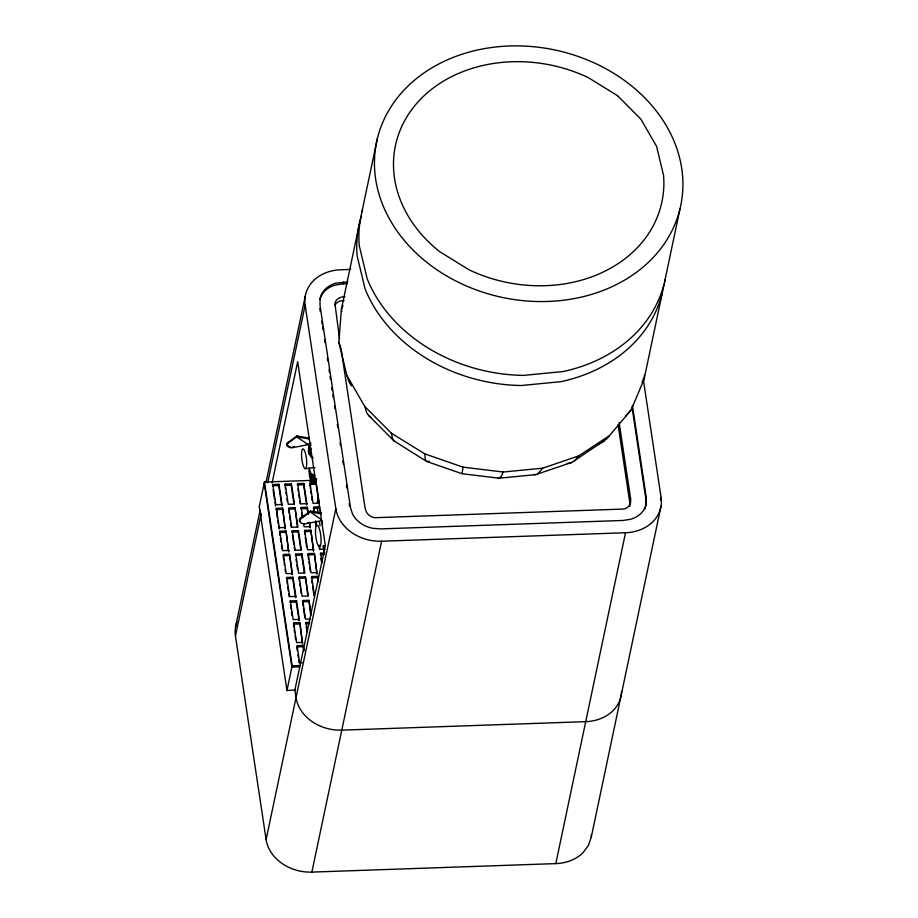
<?xml version="1.0" encoding="UTF-8"?>
<svg xmlns="http://www.w3.org/2000/svg" width="918" height="918" viewBox="0 0 918 918"><rect width="100%" height="100%" fill="white"/><g stroke="black" fill="none" stroke-linecap="round" stroke-linejoin="round"><path stroke-width="1.38" d="M236.787 622.301A41.276 33.599 11.9 0 0 235.444 635.99L266.105 839.58A41.276 33.599 11.9 0 0 311.868 872.1L555.803 863.609A41.276 33.599 11.9 0 0 583.056 852.673L588.449 845.421L591.284 837.09L591.295 834.577M629.759 506.38L629.794 502.456L618.101 424.862M619.122 422.441L630.597 498.623L630.574 502.548A10.718 8.721 11.9 0 1 624.045 509.042L374.659 517.718A10.718 8.721 11.9 0 1 366.259 511.751L365.043 507.861L341.462 351.261M632.009 407.11L645.836 498.922L645.79 505.336A26.186 21.321 11.9 0 1 644.597 509.352M632.387 405.286L646.215 497.097L646.169 503.512A26.186 21.321 11.9 0 1 630.23 519.37L622.714 520.472L380.718 528.894L372.949 528.32A26.186 21.321 11.9 0 1 352.409 513.724L350.446 507.39L320.026 305.407L320.072 298.993A26.186 21.321 11.9 0 1 336.011 283.134L347.83 281.883M359.638 222.707L341.404 309.217L338.868 342.242L346.832 375.382L364.733 406.41L391.355 433.193L424.896 453.917L425.149 458.943L426.629 461.444L461.949 473.699L499.151 478.209L535.687 474.64L571.925 462.385L606.626 439.022L631.263 409.818L644.103 379.18L662.337 292.658M644.413 375.06L644.103 379.18L642.003 382.003M309.458 438.15L296.904 435.947L296.766 436.83L288.504 442.878A4.418 2.559 9 0 0 287.116 445.769A4.418 2.559 9 0 0 291.74 447.823L308.127 444.633L310.915 445.115M308.264 443.75L308.127 444.633L296.766 436.83L309.32 439.034M321.38 512.944L310.41 511.028L310.25 511.98L301.253 518.567A4.808 2.788 9 0 0 299.75 521.711A4.808 2.788 9 0 0 304.787 523.937L321.243 520.736M288.504 442.878L288.642 441.994L296.904 435.947M294.242 447.33L294.38 446.446M301.253 518.567L301.414 517.603L310.41 511.028M307.507 523.409L307.656 522.457M424.896 453.917L463.051 467.159L462.075 473.596M259.266 506.667L264.453 482.03L310.686 480.424M235.501 627.155L260.138 510.247M266.013 482.398L305.235 296.284M235.444 635.99L261.251 513.518M267.712 482.834L305.166 305.109A41.276 33.599 11.9 0 1 340.716 269.766L350.699 269.422M272.095 483.029L297.661 361.726L325.339 545.51L294.85 690.187M272.784 484.52L272.508 485.794L278.728 485.576L278.992 484.302L272.784 484.52L275.825 504.728L282.033 504.51L278.992 484.302M277.351 517.901L276.364 508.32L282.572 508.113L285.223 528.768L282.572 508.113M285.2 484.084L284.936 485.37L291.144 485.152L291.408 483.866L285.2 484.084L288.241 504.292L294.449 504.085L291.408 483.866M282.033 504.51L281.769 505.795L278.728 485.576M279.967 535.297L279.818 531.247L286.026 531.029L288.688 551.741L286.026 531.029M297.616 483.66L297.352 484.934L303.56 484.715L303.824 483.442L297.616 483.66L300.656 503.867L306.876 503.649L303.824 483.442M297.432 526.943L294.999 507.677L288.78 507.895L291.706 527.276L297.914 527.058L294.999 507.677M319.969 299.463A26.186 21.321 11.9 0 1 335.632 284.959L343.148 283.857L343.527 282.033M309.205 447.146L309.573 445.414C307.369 449.809 308.459 455.477 312.751 458.185M308.471 451.817L308.827 447.686M310.146 444.45L309.332 450.061L311.454 454.387M310.64 442.671L309.802 446.676L309.802 445.528M292.234 530.811L291.97 532.084L298.178 531.866L298.442 530.593L292.234 530.811L295.16 550.249L301.368 550.031L298.442 530.593M309.332 450.061L310.663 443.75M309.228 454.18L308.838 450.072M310.054 452.322L310.858 448.535M292.417 573.429L292.142 574.714L289.526 554.277L283.318 554.495L286.209 573.647L292.417 573.429L289.526 554.277M361.772 212.597L377.332 138.744M310.686 456.361L311.053 454.617L309.596 452.448M301.207 507.459L300.932 508.733L307.14 508.526L307.415 507.241L301.207 507.459L302.665 517.144M286.783 577.445L286.508 578.719L292.716 578.501L292.991 577.227L286.783 577.445L289.663 596.62L295.871 596.402L292.991 577.227M310.376 488.548L310.032 483.224L313.084 503.431L319.292 503.213M295.734 554.059L295.47 555.333L301.678 555.115L301.953 553.841L295.734 554.059L298.625 573.222L304.833 573.004L301.953 553.841M306.876 503.649L306.601 504.923L303.56 484.715M304.799 534.437L304.65 530.375L310.869 530.156L313.52 550.869L310.869 530.156M290.317 600.946L290.054 602.219L296.262 602.013L296.525 600.728L290.317 600.946L293.129 619.593L299.337 619.386L296.525 600.728M316.24 483.006L315.976 484.279L309.768 484.497M299.337 581.025L299.199 577.009L305.407 576.791L308.299 595.977L302.079 596.195L299.199 577.009M309.71 522.468L310.066 527.896L309.228 522.365M295.871 596.402L295.607 597.687L292.716 578.501M317.135 503.293L318.294 497.797M308.505 559.005L308.161 553.623L314.369 553.405L316.985 573.842L314.369 553.405M293.783 627.005L293.622 622.92L299.842 622.702L302.527 643.633L299.842 622.702M307.817 595.885L305.407 576.791M303.066 605.788L302.733 600.51L308.941 600.303L311.156 614.957M299.337 619.386L299.061 620.66L296.262 602.013M621.566 691.38A41.276 33.599 11.9 0 1 585.718 721.651L341.783 730.143A41.276 33.599 11.9 0 1 296.021 697.623L294.885 690.049L286.944 690.462L292.142 665.814L264.453 482.03M310.686 614.899L308.941 600.303M324.295 553.061L320.577 553.198L320.302 554.472L324.031 554.346M309.768 622.358L306.05 622.484L305.774 623.77L309.504 623.632M303.583 650.655L303.261 645.423L297.053 645.629L299.635 662.785L302.114 662.704M318.167 581.748L317.823 576.366L311.615 576.573L314.507 595.759M266.105 839.58L335.827 508.71L305.166 305.109M311.868 872.1L381.601 541.218A41.276 33.599 11.9 0 1 335.827 508.71M664.46 282.56L680.031 208.707A155.349 126.477 11.9 0 0 478.726 49.744A155.349 126.477 11.9 0 0 427.283 262.72A155.349 126.477 11.9 0 0 680.031 208.707M629.794 502.456L630.597 498.623M555.803 863.609L625.525 532.738A41.276 33.599 11.9 0 0 661.075 497.384L643.185 378.629M645.836 498.922L646.215 497.097M660.478 500.184L661.075 497.384M591.284 837.09L661.006 506.22M608.978 435.97L578.765 455.879L542.71 468.18L503.236 472.024L501.194 476.522L499.151 478.209L498.153 477.968M343.011 305.396L341.404 309.217L341.909 311.546M542.71 468.18L537.661 474.067M578.765 455.879L574.507 460.847M631.263 409.818L625.456 416.129M603.826 441.524L598.226 444.381M570.021 462.97L571.925 462.385M429.291 461.318L426.629 461.444L393.879 440.835L368.577 415.384L366.741 412.836L364.733 406.41M292.991 446.882L293.978 446.641M344.881 296.606L341.427 297.111A10.718 8.721 11.9 0 0 334.898 303.594L339.545 338.57M344.078 300.438L340.624 300.943A10.718 8.721 11.9 0 0 334.829 305.269M305.143 468.685A9.949 2.318 83.2 0 0 305.694 454.249A9.949 2.318 83.2 0 0 301.563 453.481A9.949 2.318 83.2 0 0 305.143 468.685L314.943 467.514M567.003 463.406L569.068 463.269M343.148 283.857L347.44 283.708M276.1 509.605L282.308 509.387M288.516 509.169L294.724 508.951M313.348 508.308L319.556 508.09L319.831 506.816L313.623 507.023L314.243 511.177M285.498 527.483L279.29 527.701L276.364 508.32M310.33 526.622L304.122 526.84L303.709 524.075M279.554 532.52L285.762 532.302M304.386 531.66L310.594 531.442M381.601 541.218L625.525 532.738M288.952 550.456L282.744 550.674L279.818 531.247M313.795 549.595L307.587 549.813L304.65 530.375M324.972 549.205L320.003 549.377L319.372 545.212M283.054 555.769L289.262 555.551M307.886 554.908L314.094 554.69M317.249 572.568L311.041 572.786L308.161 553.623M298.924 578.283L305.132 578.076M311.34 577.858L317.559 577.64M302.47 601.795L308.678 601.577M310.514 618.996L305.545 619.168L302.733 600.51M293.358 624.194L299.566 623.988M302.791 642.359L296.583 642.566L293.622 622.92M296.778 646.915L302.986 646.697M292.142 665.814L300.048 665.539M299.773 666.824L291.867 667.099L264.189 483.304M533.587 474.514L535.687 474.64M463.051 467.159L503.236 472.024M321.231 513.908L310.25 511.98L321.495 519.703M368.577 415.384L370.952 417.472M311.087 456.131L313.049 457.875M351.571 385.916L349.368 382.714L346.832 375.382M393.879 440.835L392.594 438.827L391.355 433.193M341.221 349.517L338.868 342.242M319.854 308.643L320.279 311.466M321.77 321.357L322.195 324.18M322.62 327.003L323.044 329.826M324.536 339.717L324.961 342.54M327.301 358.077L327.726 360.9M329 369.38L329.424 372.203M330.067 376.437L330.491 379.272M331.765 387.74L332.19 390.563M332.832 394.797L333.257 397.632M334.531 406.1L334.955 408.923M337.296 424.46L337.721 427.295M340.062 442.832L340.486 445.655M342.827 461.192L343.252 464.015M346.442 485.197L346.866 488.02M349.207 503.557L349.632 506.392M316.446 484.36L319.085 501.871M320.244 509.582L320.669 512.347M321.92 520.655L322.539 524.809M317.272 507.493L318.121 513.151M319.407 521.631L320.038 525.876M323.021 545.659L323.664 549.905M315.712 520.873L316.538 526.404M320.577 553.198L322.023 562.768M310.777 491.233L311.191 493.93M311.592 496.627L312.2 500.666M313.566 509.685L313.979 512.462M315.436 522.147L315.849 524.912M319.108 546.497L319.521 549.274M320.921 558.58L321.334 561.311M307.415 507.241L308.459 514.16M317.823 576.366L318.443 580.474M307.14 508.526L307.978 514.057M297.96 488.973L298.361 491.669M298.775 494.366L299.383 498.405M299.784 501.102L300.186 503.798M301.563 512.887L302.183 517.041M305.224 537.214L306.681 546.921M308.918 561.747L309.332 564.478M309.745 567.221L310.364 571.329M311.753 580.601L312.166 583.332M312.579 586.074L314.025 595.667M291.144 485.152L293.978 504.016M298.178 531.866L300.897 549.916M301.678 555.115L304.363 572.912M306.05 622.484L307.53 632.318M285.131 486.712L285.544 489.409M285.946 492.105L286.347 494.802M286.955 498.841L287.368 501.538M288.722 510.557L289.147 513.323M289.56 516.088L290.18 520.242M290.604 523.008L291.224 527.161M292.383 534.861L293.852 544.581M294.265 547.357L294.689 550.134M296.089 559.441L296.503 562.183M296.916 564.914L297.535 569.022M299.75 583.768L300.163 586.51M300.576 589.253L301.196 593.361M303.468 608.45L304.879 617.78M306.199 626.569L306.83 630.781M303.261 645.423L304.053 650.701M273.116 489.845L274.539 499.266M274.952 501.962L275.561 506.002M277.764 520.678L278.188 523.444M278.602 526.209L279.015 528.986M280.392 538.074L281.011 542.24M281.436 545.017L282.055 549.182M283.26 557.134L283.673 559.877M284.087 562.608L284.5 565.35M285.108 569.458L285.521 572.189M286.921 581.461L287.334 584.204M287.747 586.935L288.367 591.054M288.78 593.785L289.193 596.528M290.455 604.893L291.052 608.886M291.454 611.549L292.05 615.542M294.208 629.817L294.632 632.617M295.045 635.428L295.688 639.639M296.973 648.234L297.375 650.873M297.971 654.832L298.373 657.472M298.763 660.111L299.165 662.75M259.289 506.541L286.944 690.462M300.53 521.447A4.808 2.788 9 0 1 299.911 520.747M299.589 520.013A4.808 2.788 9 0 1 301.414 517.603M324.341 554.541A5.129 4.177 11.9 0 1 324.685 552.406M324.306 554.449A5.852 4.762 11.9 0 1 324.295 550.777M324.421 550.834A5.852 4.762 11.9 0 1 324.41 549.572M324.306 552.2A6.403 5.21 11.9 0 1 324.295 548.184M324.318 548.757A6.403 5.21 11.9 0 1 324.306 547.392M324.146 550.284A7.069 5.749 11.9 0 1 324.134 545.843M665.068 279.887A155.349 126.477 11.9 0 1 563.067 371.549L523.593 375.393A155.349 126.477 11.9 0 1 367.189 278.762L359.236 245.611A155.349 126.477 11.9 0 1 362.449 209.947M663.943 284.58A155.349 126.477 11.9 0 1 560.932 381.659L521.47 385.503A155.349 126.477 11.9 0 1 365.066 288.872L357.102 255.72A155.349 126.477 11.9 0 1 361.474 216.086M314.656 475.604A6.495 5.278 11.9 0 1 309.515 467.95M313.256 474.698A5.887 4.797 11.9 0 1 311.936 473.975M310.858 473.011A5.887 4.797 11.9 0 1 310.089 471.875M309.687 470.624A5.887 4.797 11.9 0 1 309.687 469.362M315.7 483.006A2.892 2.352 11.9 0 1 311.615 483.878A2.892 2.352 11.9 0 1 310.766 480.332M315.746 481.56A2.892 2.352 11.9 0 1 310.8 478.875M316.148 479.437A4.705 3.833 11.9 0 1 309.71 474.927M315.93 478.978A4.131 3.362 11.9 0 1 311.099 477.589M310.571 476.786A4.131 3.362 11.9 0 1 310.284 475.914M314.013 478.278A4.705 3.833 11.9 0 1 312.831 477.945M311.776 477.371A4.705 3.833 11.9 0 1 310.295 475.685M316.676 478.703A5.382 4.383 11.9 0 1 310.846 477.36A5.382 4.383 11.9 0 1 309.676 472.472M314.392 476.637A5.382 4.383 11.9 0 1 310.146 473.665M309.779 472.529A5.382 4.383 11.9 0 1 309.779 471.382M314.323 477.039A5.887 4.797 11.9 0 1 309.664 470.096M314.369 483.43A2.18 1.779 11.9 0 1 311.041 482.478A2.134 1.744 11.9 0 0 314.346 483.396M316.067 480.47A3.615 2.938 11.9 0 1 311.707 480.183A3.615 2.938 11.9 0 1 310.559 476.626M312.682 480.309A3.179 2.593 11.9 0 1 310.961 478.783M315.517 479.598A3.615 2.938 11.9 0 1 313.669 479.678M312.774 479.414A3.615 2.938 11.9 0 1 310.571 476.144M316.641 479.621A4.131 3.362 11.9 0 1 312.097 479.563A4.131 3.362 11.9 0 1 310.066 476.063M315.964 481.721A3.179 2.593 11.9 0 1 311.891 482.122A3.179 2.593 11.9 0 1 310.536 478.771M290.742 446.825A4.418 2.559 9 0 1 289.629 446.527M288.642 446.091A4.418 2.559 9 0 1 288.642 441.994M617.562 95.713L588.163 77.548A136.174 110.86 11.9 0 0 416.072 104.147A136.174 110.86 11.9 0 0 439.802 251.727L469.19 269.892A136.174 110.86 11.9 0 0 663.565 175.441L656.588 146.387L640.902 119.191L617.562 95.713M315.482 530.099A10.832 2.525 83.2 0 0 319.361 546.646A10.832 2.525 83.2 0 0 319.969 530.948A10.832 2.525 83.2 0 0 315.482 530.099"/></g></svg>
